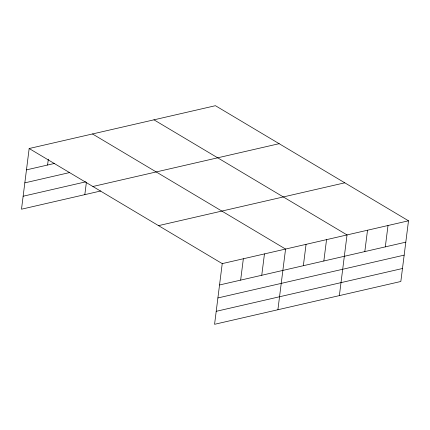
<?xml version="1.0" encoding="UTF-8"?>
<svg xmlns="http://www.w3.org/2000/svg" width="430" height="430" viewBox="0 0 430 430"><rect width="100%" height="100%" fill="white"/><g stroke="black" fill="none" stroke-linecap="round" stroke-linejoin="round"><path stroke-width="0.64" d="M29.165 148.517L222.235 263.617L214.57 324.301L400.835 281.483L408.5 220.8L215.43 105.699L29.165 148.517L21.5 209.2L100.835 190.963M47.579 165.023L48.316 159.202M84.828 194.645L86.387 182.315M240.65 280.123L243.348 258.763M261.757 275.27L264.455 253.91M277.898 309.74L285.568 249.056L92.498 133.961M303.354 265.708L306.052 244.347M323.844 260.999L326.542 239.639M339.367 295.609L347.031 234.925L153.962 119.83M364.823 251.577L367.521 230.217M385.312 246.868L388.01 225.508M26.466 169.877L54.615 163.411M24.827 182.857L69.606 172.564M23.139 196.225L85.828 181.815M92.88 186.502L279.145 143.684M158.525 225.632L344.785 182.814M222.235 263.617L408.5 220.8M219.536 284.977L405.802 242.16M217.897 297.952L404.162 255.135M216.209 311.32L402.475 268.503"/></g></svg>
